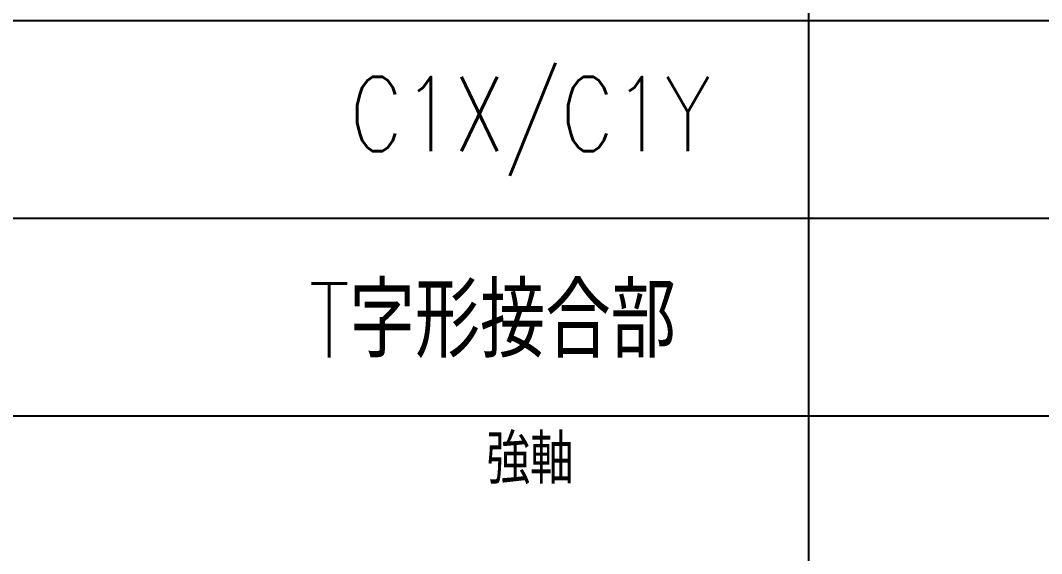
# Model space of a CAD drawing. Extents: x -668440 to 1010955, y -1678500 to 210463.
# Drawn here: x -399341 to -380753, y -884890 to -875179 of the extents above; entities that cross this region are included whole.
import ezdxf
from ezdxf.enums import TextEntityAlignment as Align

# ---------------------------------------------------------------- set-up
doc = ezdxf.new("R2010")
doc.units = 0
doc.header["$MEASUREMENT"] = 0
doc.layers.get('0').update_dxf_attribs({"color": 3, "linetype": 'CONTINUOUS'})
doc.layers.get('Defpoints').update_dxf_attribs({"color": 251, "linetype": 'CONTINUOUS'})
doc.layers.add('_1-1_L-CL', color=3, linetype='CONTINUOUS')
doc.layers.add('_1-B_TXT1', color=3, linetype='CONTINUOUS')
doc.styles.add('S020', font='simplex.shx', dxfattribs={"width": 0.8, "height": 100, "bigfont": 'extfont2.shx'})

# ---------------------------------------------------------------- blocks, each defined once
blk = doc.blocks.new('剛接合部C1Y')
at = {"layer": '_1-1_L-CL'}
for p, q in [((-209119.32027, -392142.59222), (-203033.16853, -392142.59222)), ((-209119.32027, -392502.59222), (-203033.16853, -392502.59222)), ((-209119.32027, -392862.59222), (-203033.16853, -392862.59222))]:
    blk.add_line(p, q, dxfattribs=at)
at = {"layer": 'Defpoints'}
for p, q in [((-205569.24126, -376150.73644), (-205569.24126, -393525.7562)), ((-233913.84825, -392142.59222), (-194214.20716, -392142.59222))]:
    blk.add_line(p, q, dxfattribs=at)
at = {"layer": '_1-1_L-CL', "style": 'S020', "width": 0.8}
blk.add_text('C1X/C1Y', height=135, dxfattribs=at).set_placement((-206076.2444, -392322.59222), align=Align.MIDDLE)
at = {"layer": '_1-B_TXT1', "style": 'S020', "width": 0.8}
blk.add_text('T字形接合部', height=135, dxfattribs=at).set_placement((-206144.85501, -392682.59222), align=Align.MIDDLE)
blk.add_text('強軸', height=90, dxfattribs=at).set_placement((-206076.2444, -393013.51949), align=Align.BOTTOM_CENTER)

msp = doc.modelspace()

# ---------------------------------------------------------------- block references
at = {"xscale": 10, "yscale": 10, "zscale": 10}
msp.add_blockref('剛接合部C1Y', (1670698.6842, 3046247.35843, 5600), dxfattribs=at)

doc.saveas('drawing.dxf')
